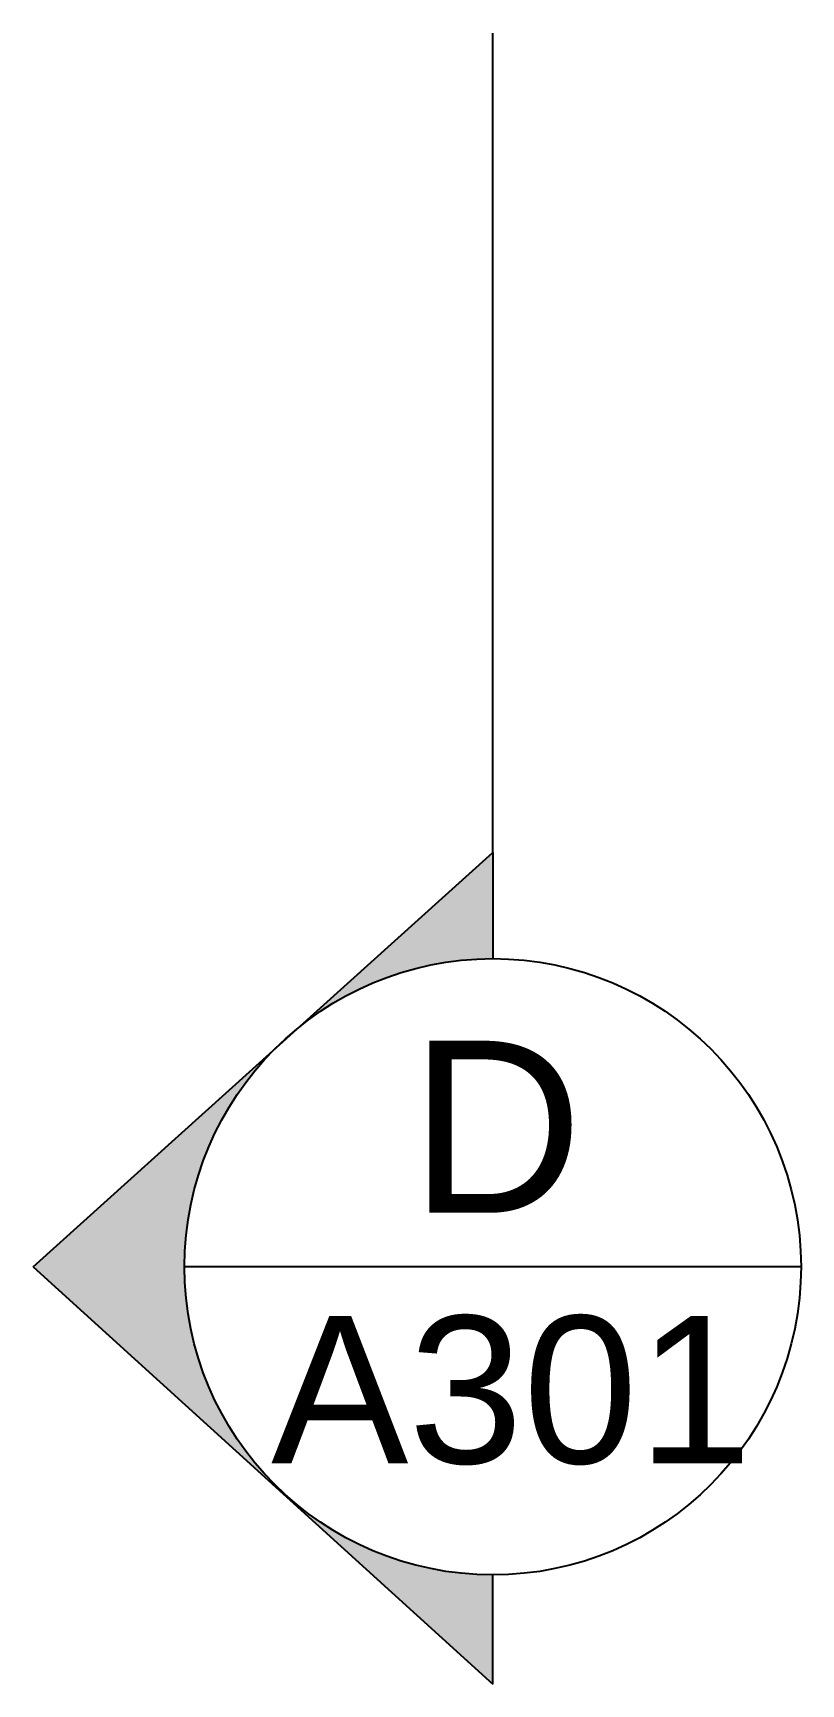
# Model space of a CAD drawing. Header units: inches. Extents: x 270 to 8013, y -75 to 10330.
# Drawn here: x 6200.5 to 6263, y 4209.1 to 4343.5 of the extents above; entities that cross this region are included whole.
import ezdxf

# ---------------------------------------------------------------- set-up
doc = ezdxf.new("R2010")
doc.units = ezdxf.units.IN
doc.header["$MEASUREMENT"] = 0
for name, color, linetype in [('A-ANNO-DIMS', 6, 'Continuous'), ('A-ANNO-SYMB', 6, 'Continuous'), ('A-ANNO-TEXT', 6, 'Continuous')]:
    doc.layers.add(name, color=color, linetype=linetype)
doc.styles.get("Standard").update_dxf_attribs({"font": 'arial.ttf'})

msp = doc.modelspace()

# ---------------------------------------------------------------- hatches: boundary and pattern name
at = {"layer": 'A-ANNO-SYMB'}
h = msp.add_hatch(color=256, dxfattribs=at)
h.dxf.hatch_style = 1
h.paths.add_polyline_path([(6237.89, 4276.79), (6221.98, 4262.44, -0.173502), (6237.89, 4268.14)])
h.paths.add_polyline_path([(6212.81, 4243.06, -0.200178), (6220.24, 4260.88), (6200.48, 4243.06), (6221.03, 4224.49, -0.211497)])
h.paths.add_polyline_path([(6237.89, 4217.98, -0.186388), (6221.03, 4224.49), (6237.89, 4209.1)])

# ---------------------------------------------------------------- linework, layer by layer
for p, q in [((6200.48, 4243.06), (6237.89, 4276.79)), ((6237.89, 4276.79), (6237.89, 4268.14)), ((6200.48, 4243.06), (6237.89, 4209.1)), ((6262.96, 4243.06), (6212.81, 4243.06)), ((6237.89, 4209.1), (6237.89, 4217.98))]:
    msp.add_line(p, q, dxfattribs=at)
msp.add_circle((6237.89, 4243.06), 25.08, dxfattribs=at)
at = {"layer": 'A-ANNO-TEXT'}
msp.add_line((6237.89, 4276.79), (6237.89, 4343.48), dxfattribs=at)

# ---------------------------------------------------------------- texts
at = {"layer": 'A-ANNO-DIMS', "insert": (6231.11, 4261.46), "char_height": 14, "attachment_point": 1}
msp.add_mtext_dynamic_manual_height_columns('D', width=58.0924, gutter_width=1, heights=[0], dxfattribs=at)
at = {"layer": 'A-ANNO-TEXT', "insert": (6219.85, 4239.06), "char_height": 12, "attachment_point": 1}
msp.add_mtext_dynamic_manual_height_columns('A301', width=41.4979, gutter_width=1, heights=[14.31], dxfattribs=at)

doc.saveas('drawing.dxf')
